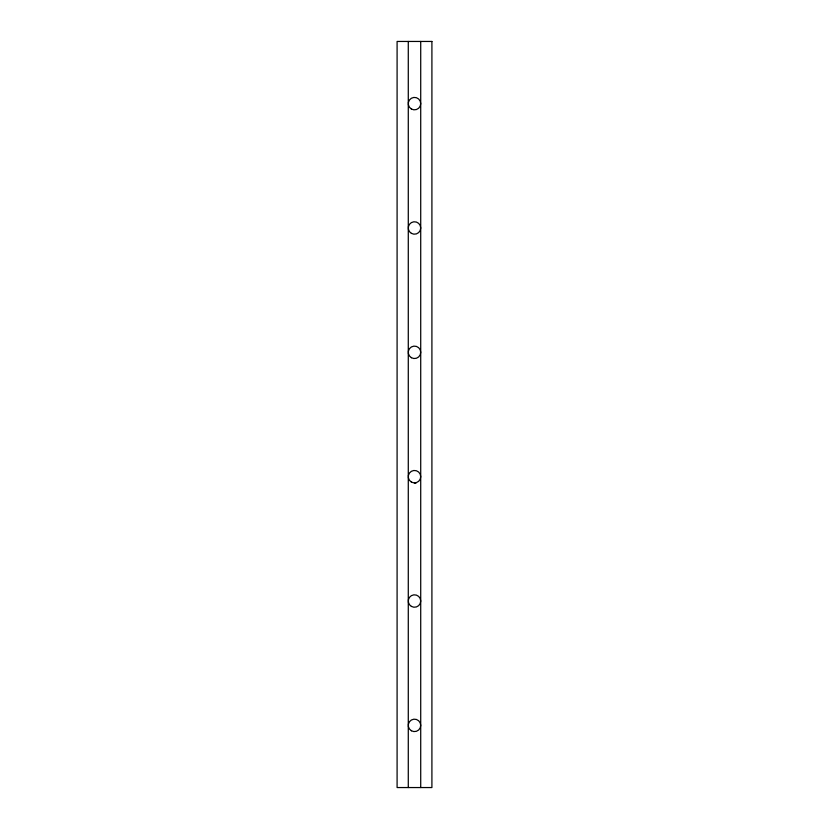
<?xml version="1.0" encoding="UTF-8"?>
<svg xmlns="http://www.w3.org/2000/svg" width="829" height="829" viewBox="0 0 829 829"><rect width="100%" height="100%" fill="white"/><g stroke="black" fill="none" stroke-linecap="round" stroke-linejoin="round"><path stroke-width="1.24" d="M420.717 41.45L420.717 787.55M408.282 41.45L408.282 787.55M416.106 482.685L414.5 482.892L416.106 482.685M431.909 41.45L397.091 41.45L397.091 787.55L431.909 787.55L431.909 41.45M411.391 730.764A6.217 6.217 0 0 0 420.717 725.375A6.217 6.217 0 0 0 411.391 719.986A6.217 6.217 0 0 0 411.391 730.764M411.391 606.413A6.217 6.217 0 0 0 420.717 601.025A6.217 6.217 0 0 0 411.391 595.636A6.217 6.217 0 0 0 411.391 606.413M411.391 482.063A6.217 6.217 0 0 0 420.717 476.675A6.217 6.217 0 0 0 411.391 471.286A6.217 6.217 0 0 0 411.391 482.063M411.391 357.713A6.217 6.217 0 0 0 420.717 352.325A6.217 6.217 0 0 0 411.391 346.936A6.217 6.217 0 0 0 411.391 357.713M411.391 233.363A6.217 6.217 0 0 0 420.717 227.975A6.217 6.217 0 0 0 411.391 222.587A6.217 6.217 0 0 0 411.391 233.363M411.391 109.013A6.217 6.217 0 0 0 420.717 103.625A6.217 6.217 0 0 0 411.391 98.236A6.217 6.217 0 0 0 411.391 109.013"/></g></svg>
